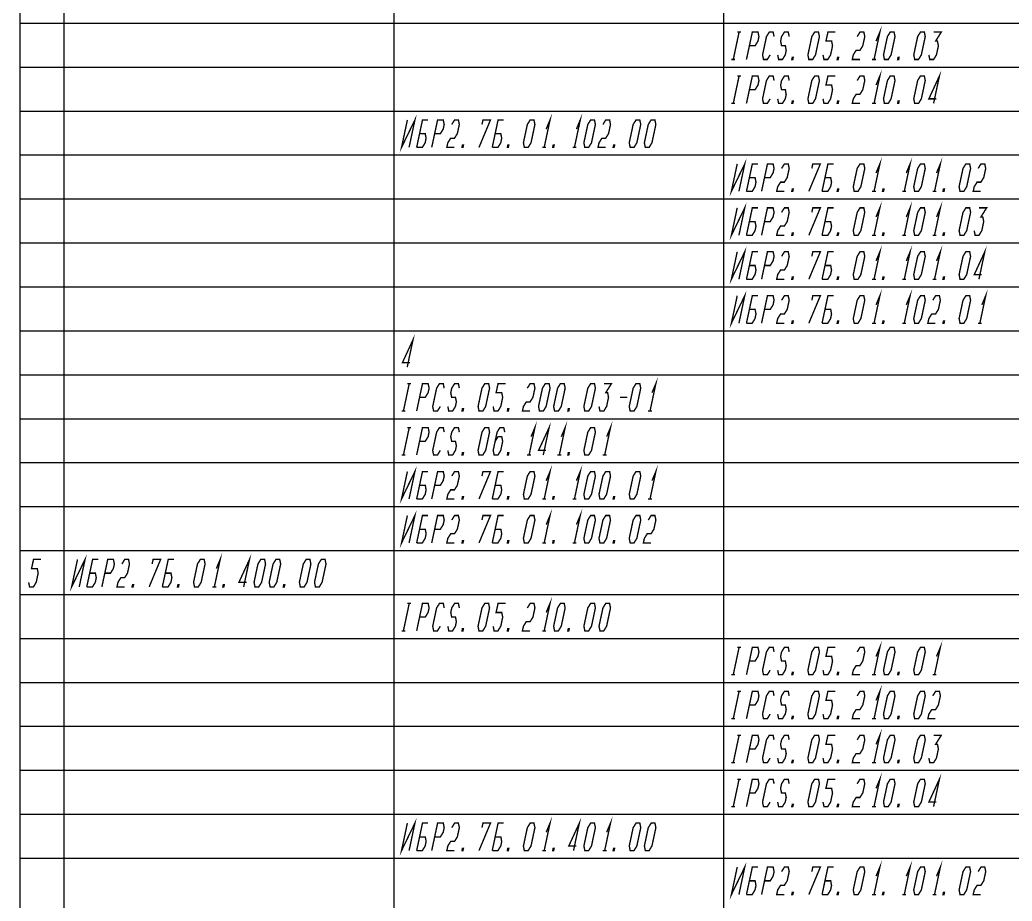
# Model space of a CAD drawing. Header units: millimetres. Extents: x -156 to 206, y -956 to 292.
# Drawn here: x -156 to 24.5, y -339.8 to -179.3 of the extents above; entities that cross this region are included whole.
import ezdxf

# ---------------------------------------------------------------- set-up
doc = ezdxf.new("R2010")
doc.units = ezdxf.units.MM
doc.header["$LTSCALE"] = 19.36
doc.layers.get('0').update_dxf_attribs({"linetype": 'CONTINUOUS'})

msp = doc.modelspace()

# ---------------------------------------------------------------- linework, layer by layer
at = {"color": 7, "linetype": 'CONTINUOUS'}
for p, q in [((-156, 292), (-156, -956)), ((-148, 292), (-148, -956)), ((-88, 292), (-88, -956)), ((-28, 268), (-28, -956)), ((205, -180), (-156, -180)), ((205, -188), (-156, -188)), ((205, -196), (-156, -196)), ((205, -204), (-156, -204)), ((205, -212), (-156, -212)), ((205, -220), (-156, -220)), ((205, -228), (-156, -228)), ((205, -236), (-156, -236)), ((205, -244), (-156, -244)), ((205, -252), (-156, -252)), ((205, -260), (-156, -260)), ((205, -268), (-156, -268)), ((205, -276), (-156, -276)), ((205, -284), (-156, -284)), ((205, -292), (-156, -292)), ((205, -300), (-156, -300)), ((205, -308), (-156, -308)), ((205, -316), (-156, -316)), ((205, -324), (-156, -324)), ((205, -332), (-156, -332))]:
    msp.add_line(p, q, dxfattribs=at)
at = {"color": 2, "linetype": 'CONTINUOUS', "const_width": 0.25}
for points in [[(-0.26, -183.22), (0.44, -181.56), (-0.62, -186.56)], [(-25.17, -181.56), (-26.23, -186.56)], [(-25.51, -181.56), (-24.82, -181.56)], [(-23.83, -186.56), (-22.76, -181.56), (-21.73, -181.56), (-21.56, -182.39), (-21.74, -183.22), (-22.26, -184.06), (-23.29, -184.06)], [(-18.81, -182.39), (-18.98, -181.56), (-19.67, -181.56), (-20.19, -182.39), (-20.9, -185.72), (-20.73, -186.56), (-20.04, -186.56), (-19.52, -185.72)], [(-18.15, -185.72), (-17.98, -186.56), (-17.29, -186.56), (-16.77, -185.72), (-16.6, -184.89), (-16.76, -184.06), (-17.45, -184.06), (-17.62, -183.22), (-17.44, -182.39), (-16.92, -181.56), (-16.23, -181.56), (-16.06, -182.39)], [(-12.48, -186.56), (-12.65, -185.72), (-11.94, -182.39), (-11.42, -181.56), (-10.73, -181.56), (-10.56, -182.39), (-11.27, -185.72), (-11.79, -186.56), (-12.48, -186.56)], [(-9.9, -185.72), (-9.73, -186.56), (-9.04, -186.56), (-8.52, -185.72), (-8.17, -184.06), (-8.34, -183.22), (-9.37, -183.22), (-9.01, -181.56), (-7.64, -181.56)], [(-3.69, -182.39), (-3.17, -181.56), (-2.48, -181.56), (-2.31, -182.39), (-2.67, -184.06), (-3.19, -184.89), (-3.88, -184.89), (-4.4, -185.72), (-4.58, -186.56), (-3.2, -186.56)], [(1.27, -186.56), (1.1, -185.72), (1.81, -182.39), (2.33, -181.56), (3.02, -181.56), (3.19, -182.39), (2.48, -185.72), (1.96, -186.56), (1.27, -186.56)], [(6.77, -186.56), (6.6, -185.72), (7.31, -182.39), (7.83, -181.56), (8.52, -181.56), (8.69, -182.39), (7.98, -185.72), (7.46, -186.56), (6.77, -186.56)], [(10.24, -181.56), (11.61, -181.56), (10.57, -183.22), (10.91, -183.22), (11.08, -184.06), (10.73, -185.72), (10.21, -186.56), (9.52, -186.56), (9.35, -185.72)], [(-26.57, -186.56), (-25.89, -186.56)], [(-15.4, -186.56), (-15.58, -186.56), (-15.49, -186.14), (-15.31, -186.14), (-15.4, -186.56)], [(-7.15, -186.56), (-7.33, -186.56), (-7.24, -186.14), (-7.06, -186.14), (-7.15, -186.56)], [(-0.97, -186.56), (-0.28, -186.56)], [(3.85, -186.56), (3.67, -186.56), (3.76, -186.14), (3.94, -186.14), (3.85, -186.56)], [(-25.17, -189.56), (-26.23, -194.56)], [(-25.51, -189.56), (-24.82, -189.56)], [(-23.83, -194.56), (-22.76, -189.56), (-21.73, -189.56), (-21.56, -190.39), (-21.74, -191.22), (-22.26, -192.06), (-23.29, -192.06)], [(-18.81, -190.39), (-18.98, -189.56), (-19.67, -189.56), (-20.19, -190.39), (-20.9, -193.72), (-20.73, -194.56), (-20.04, -194.56), (-19.52, -193.72)], [(-18.15, -193.72), (-17.98, -194.56), (-17.29, -194.56), (-16.77, -193.72), (-16.6, -192.89), (-16.76, -192.06), (-17.45, -192.06), (-17.62, -191.22), (-17.44, -190.39), (-16.92, -189.56), (-16.23, -189.56), (-16.06, -190.39)], [(-12.48, -194.56), (-12.65, -193.72), (-11.94, -190.39), (-11.42, -189.56), (-10.73, -189.56), (-10.56, -190.39), (-11.27, -193.72), (-11.79, -194.56), (-12.48, -194.56)], [(-9.9, -193.72), (-9.73, -194.56), (-9.04, -194.56), (-8.52, -193.72), (-8.17, -192.06), (-8.34, -191.22), (-9.37, -191.22), (-9.01, -189.56), (-7.64, -189.56)], [(-3.69, -190.39), (-3.17, -189.56), (-2.48, -189.56), (-2.31, -190.39), (-2.67, -192.06), (-3.19, -192.89), (-3.88, -192.89), (-4.4, -193.72), (-4.58, -194.56), (-3.2, -194.56)], [(-0.26, -191.22), (0.44, -189.56), (-0.62, -194.56)], [(1.27, -194.56), (1.1, -193.72), (1.81, -190.39), (2.33, -189.56), (3.02, -189.56), (3.19, -190.39), (2.48, -193.72), (1.96, -194.56), (1.27, -194.56)], [(6.77, -194.56), (6.6, -193.72), (7.31, -190.39), (7.83, -189.56), (8.52, -189.56), (8.69, -190.39), (7.98, -193.72), (7.46, -194.56), (6.77, -194.56)], [(10.21, -194.56), (11.27, -189.56), (9.35, -193.72), (10.73, -193.72)], [(-26.57, -194.56), (-25.89, -194.56)], [(-15.4, -194.56), (-15.58, -194.56), (-15.49, -194.14), (-15.31, -194.14), (-15.4, -194.56)], [(-7.15, -194.56), (-7.33, -194.56), (-7.24, -194.14), (-7.06, -194.14), (-7.15, -194.56)], [(-0.97, -194.56), (-0.28, -194.56)], [(3.85, -194.56), (3.67, -194.56), (3.76, -194.14), (3.94, -194.14), (3.85, -194.56)], [(-85.51, -197.56), (-86.57, -202.56), (-84.14, -197.56), (-85.2, -202.56)], [(-60.26, -199.22), (-59.56, -197.56), (-60.62, -202.56)], [(-54.76, -199.22), (-54.06, -197.56), (-55.12, -202.56)], [(-83.82, -202.56), (-82.76, -197.56), (-81.73, -197.56)], [(-81.08, -202.56), (-80.01, -197.56), (-78.98, -197.56), (-78.81, -198.39), (-78.99, -199.22), (-79.51, -200.06), (-80.54, -200.06)], [(-77.44, -198.39), (-76.92, -197.56), (-76.23, -197.56), (-76.06, -198.39), (-76.42, -200.06), (-76.94, -200.89), (-77.63, -200.89), (-78.15, -201.72), (-78.33, -202.56), (-76.95, -202.56)], [(-72.48, -202.56), (-70.39, -197.56), (-71.76, -197.56), (-71.94, -198.39)], [(-70.07, -202.56), (-69.01, -197.56), (-67.98, -197.56)], [(-64.23, -202.56), (-64.4, -201.72), (-63.69, -198.39), (-63.17, -197.56), (-62.48, -197.56), (-62.31, -198.39), (-63.02, -201.72), (-63.54, -202.56), (-64.23, -202.56)], [(-53.23, -202.56), (-53.4, -201.72), (-52.69, -198.39), (-52.17, -197.56), (-51.48, -197.56), (-51.31, -198.39), (-52.02, -201.72), (-52.54, -202.56), (-53.23, -202.56)], [(-49.94, -198.39), (-49.42, -197.56), (-48.73, -197.56), (-48.56, -198.39), (-48.92, -200.06), (-49.44, -200.89), (-50.13, -200.89), (-50.65, -201.72), (-50.82, -202.56), (-49.45, -202.56)], [(-44.98, -202.56), (-45.15, -201.72), (-44.44, -198.39), (-43.92, -197.56), (-43.23, -197.56), (-43.06, -198.39), (-43.77, -201.72), (-44.29, -202.56), (-44.98, -202.56)], [(-42.23, -202.56), (-42.4, -201.72), (-41.69, -198.39), (-41.17, -197.56), (-40.48, -197.56), (-40.31, -198.39), (-41.02, -201.72), (-41.54, -202.56), (-42.23, -202.56)], [(-83.82, -202.56), (-82.79, -202.56), (-82.27, -201.72), (-82.1, -200.89), (-82.26, -200.06), (-83.29, -200.06)], [(-70.07, -202.56), (-69.04, -202.56), (-68.52, -201.72), (-68.35, -200.89), (-68.51, -200.06), (-69.54, -200.06)], [(-75.4, -202.56), (-75.57, -202.56), (-75.49, -202.14), (-75.31, -202.14), (-75.4, -202.56)], [(-67.15, -202.56), (-67.32, -202.56), (-67.24, -202.14), (-67.06, -202.14), (-67.15, -202.56)], [(-58.9, -202.56), (-59.07, -202.56), (-58.99, -202.14), (-58.81, -202.14), (-58.9, -202.56)], [(-47.9, -202.56), (-48.08, -202.56), (-47.99, -202.14), (-47.81, -202.14), (-47.9, -202.56)], [(-60.97, -202.56), (-60.28, -202.56)], [(-55.47, -202.56), (-54.78, -202.56)], [(-25.51, -205.56), (-26.57, -210.56), (-24.14, -205.56), (-25.2, -210.56)], [(-23.83, -210.56), (-22.76, -205.56), (-21.73, -205.56)], [(-21.08, -210.56), (-20.01, -205.56), (-18.98, -205.56), (-18.81, -206.39), (-18.99, -207.22), (-19.51, -208.06), (-20.54, -208.06)], [(-17.44, -206.39), (-16.92, -205.56), (-16.23, -205.56), (-16.06, -206.39), (-16.42, -208.06), (-16.94, -208.89), (-17.63, -208.89), (-18.15, -209.72), (-18.33, -210.56), (-16.95, -210.56)], [(-12.48, -210.56), (-10.39, -205.56), (-11.76, -205.56), (-11.94, -206.39)], [(-10.08, -210.56), (-9.01, -205.56), (-7.98, -205.56)], [(-4.23, -210.56), (-4.4, -209.72), (-3.69, -206.39), (-3.17, -205.56), (-2.48, -205.56), (-2.31, -206.39), (-3.02, -209.72), (-3.54, -210.56), (-4.23, -210.56)], [(-0.26, -207.22), (0.44, -205.56), (-0.62, -210.56)], [(5.24, -207.22), (5.94, -205.56), (4.88, -210.56)], [(6.77, -210.56), (6.6, -209.72), (7.31, -206.39), (7.83, -205.56), (8.52, -205.56), (8.69, -206.39), (7.98, -209.72), (7.46, -210.56), (6.77, -210.56)], [(10.74, -207.22), (11.44, -205.56), (10.38, -210.56)], [(15.02, -210.56), (14.85, -209.72), (15.56, -206.39), (16.08, -205.56), (16.77, -205.56), (16.94, -206.39), (16.23, -209.72), (15.71, -210.56), (15.02, -210.56)], [(18.31, -206.39), (18.83, -205.56), (19.52, -205.56), (19.69, -206.39), (19.33, -208.06), (18.81, -208.89), (18.12, -208.89), (17.6, -209.72), (17.42, -210.56), (18.8, -210.56)], [(-23.83, -210.56), (-22.79, -210.56), (-22.27, -209.72), (-22.1, -208.89), (-22.26, -208.06), (-23.29, -208.06)], [(-10.08, -210.56), (-9.04, -210.56), (-8.52, -209.72), (-8.35, -208.89), (-8.51, -208.06), (-9.54, -208.06)], [(-15.4, -210.56), (-15.58, -210.56), (-15.49, -210.14), (-15.31, -210.14), (-15.4, -210.56)], [(-7.15, -210.56), (-7.33, -210.56), (-7.24, -210.14), (-7.06, -210.14), (-7.15, -210.56)], [(-0.97, -210.56), (-0.28, -210.56)], [(1.1, -210.56), (0.92, -210.56), (1.01, -210.14), (1.19, -210.14), (1.1, -210.56)], [(4.53, -210.56), (5.22, -210.56)], [(10.03, -210.56), (10.72, -210.56)], [(12.1, -210.56), (11.92, -210.56), (12.01, -210.14), (12.19, -210.14), (12.1, -210.56)], [(-25.51, -213.56), (-26.57, -218.56), (-24.14, -213.56), (-25.2, -218.56)], [(-0.26, -215.22), (0.44, -213.56), (-0.62, -218.56)], [(5.24, -215.22), (5.94, -213.56), (4.88, -218.56)], [(10.74, -215.22), (11.44, -213.56), (10.38, -218.56)], [(-23.83, -218.56), (-22.76, -213.56), (-21.73, -213.56)], [(-21.08, -218.56), (-20.01, -213.56), (-18.98, -213.56), (-18.81, -214.39), (-18.99, -215.22), (-19.51, -216.06), (-20.54, -216.06)], [(-17.44, -214.39), (-16.92, -213.56), (-16.23, -213.56), (-16.06, -214.39), (-16.42, -216.06), (-16.94, -216.89), (-17.63, -216.89), (-18.15, -217.72), (-18.33, -218.56), (-16.95, -218.56)], [(-12.48, -218.56), (-10.39, -213.56), (-11.76, -213.56), (-11.94, -214.39)], [(-10.08, -218.56), (-9.01, -213.56), (-7.98, -213.56)], [(-4.23, -218.56), (-4.4, -217.72), (-3.69, -214.39), (-3.17, -213.56), (-2.48, -213.56), (-2.31, -214.39), (-3.02, -217.72), (-3.54, -218.56), (-4.23, -218.56)], [(6.77, -218.56), (6.6, -217.72), (7.31, -214.39), (7.83, -213.56), (8.52, -213.56), (8.69, -214.39), (7.98, -217.72), (7.46, -218.56), (6.77, -218.56)], [(15.02, -218.56), (14.85, -217.72), (15.56, -214.39), (16.08, -213.56), (16.77, -213.56), (16.94, -214.39), (16.23, -217.72), (15.71, -218.56), (15.02, -218.56)], [(18.49, -213.56), (19.86, -213.56), (18.82, -215.22), (19.16, -215.22), (19.33, -216.06), (18.98, -217.72), (18.46, -218.56), (17.77, -218.56), (17.6, -217.72)], [(-23.83, -218.56), (-22.79, -218.56), (-22.27, -217.72), (-22.1, -216.89), (-22.26, -216.06), (-23.29, -216.06)], [(-10.08, -218.56), (-9.04, -218.56), (-8.52, -217.72), (-8.35, -216.89), (-8.51, -216.06), (-9.54, -216.06)], [(-15.4, -218.56), (-15.58, -218.56), (-15.49, -218.14), (-15.31, -218.14), (-15.4, -218.56)], [(-7.15, -218.56), (-7.33, -218.56), (-7.24, -218.14), (-7.06, -218.14), (-7.15, -218.56)], [(1.1, -218.56), (0.92, -218.56), (1.01, -218.14), (1.19, -218.14), (1.1, -218.56)], [(12.1, -218.56), (11.92, -218.56), (12.01, -218.14), (12.19, -218.14), (12.1, -218.56)], [(-0.97, -218.56), (-0.28, -218.56)], [(4.53, -218.56), (5.22, -218.56)], [(10.03, -218.56), (10.72, -218.56)], [(-25.51, -221.56), (-26.57, -226.56), (-24.14, -221.56), (-25.2, -226.56)], [(-23.83, -226.56), (-22.76, -221.56), (-21.73, -221.56)], [(-21.08, -226.56), (-20.01, -221.56), (-18.98, -221.56), (-18.81, -222.39), (-18.99, -223.22), (-19.51, -224.06), (-20.54, -224.06)], [(-17.44, -222.39), (-16.92, -221.56), (-16.23, -221.56), (-16.06, -222.39), (-16.42, -224.06), (-16.94, -224.89), (-17.63, -224.89), (-18.15, -225.72), (-18.33, -226.56), (-16.95, -226.56)], [(-12.48, -226.56), (-10.39, -221.56), (-11.76, -221.56), (-11.94, -222.39)], [(-10.08, -226.56), (-9.01, -221.56), (-7.98, -221.56)], [(-4.23, -226.56), (-4.4, -225.72), (-3.69, -222.39), (-3.17, -221.56), (-2.48, -221.56), (-2.31, -222.39), (-3.02, -225.72), (-3.54, -226.56), (-4.23, -226.56)], [(-0.26, -223.22), (0.44, -221.56), (-0.62, -226.56)], [(5.24, -223.22), (5.94, -221.56), (4.88, -226.56)], [(6.77, -226.56), (6.6, -225.72), (7.31, -222.39), (7.83, -221.56), (8.52, -221.56), (8.69, -222.39), (7.98, -225.72), (7.46, -226.56), (6.77, -226.56)], [(10.74, -223.22), (11.44, -221.56), (10.38, -226.56)], [(15.02, -226.56), (14.85, -225.72), (15.56, -222.39), (16.08, -221.56), (16.77, -221.56), (16.94, -222.39), (16.23, -225.72), (15.71, -226.56), (15.02, -226.56)], [(18.46, -226.56), (19.52, -221.56), (17.6, -225.72), (18.98, -225.72)], [(-23.83, -226.56), (-22.79, -226.56), (-22.27, -225.72), (-22.1, -224.89), (-22.26, -224.06), (-23.29, -224.06)], [(-10.08, -226.56), (-9.04, -226.56), (-8.52, -225.72), (-8.35, -224.89), (-8.51, -224.06), (-9.54, -224.06)], [(-15.4, -226.56), (-15.58, -226.56), (-15.49, -226.14), (-15.31, -226.14), (-15.4, -226.56)], [(-7.15, -226.56), (-7.33, -226.56), (-7.24, -226.14), (-7.06, -226.14), (-7.15, -226.56)], [(-0.97, -226.56), (-0.28, -226.56)], [(1.1, -226.56), (0.92, -226.56), (1.01, -226.14), (1.19, -226.14), (1.1, -226.56)], [(4.53, -226.56), (5.22, -226.56)], [(10.03, -226.56), (10.72, -226.56)], [(12.1, -226.56), (11.92, -226.56), (12.01, -226.14), (12.19, -226.14), (12.1, -226.56)], [(-25.51, -229.56), (-26.57, -234.56), (-24.14, -229.56), (-25.2, -234.56)], [(-0.26, -231.22), (0.44, -229.56), (-0.62, -234.56)], [(5.24, -231.22), (5.94, -229.56), (4.88, -234.56)], [(18.99, -231.22), (19.69, -229.56), (18.63, -234.56)], [(-23.83, -234.56), (-22.76, -229.56), (-21.73, -229.56)], [(-21.08, -234.56), (-20.01, -229.56), (-18.98, -229.56), (-18.81, -230.39), (-18.99, -231.22), (-19.51, -232.06), (-20.54, -232.06)], [(-17.44, -230.39), (-16.92, -229.56), (-16.23, -229.56), (-16.06, -230.39), (-16.42, -232.06), (-16.94, -232.89), (-17.63, -232.89), (-18.15, -233.72), (-18.33, -234.56), (-16.95, -234.56)], [(-12.48, -234.56), (-10.39, -229.56), (-11.76, -229.56), (-11.94, -230.39)], [(-10.08, -234.56), (-9.01, -229.56), (-7.98, -229.56)], [(-4.23, -234.56), (-4.4, -233.72), (-3.69, -230.39), (-3.17, -229.56), (-2.48, -229.56), (-2.31, -230.39), (-3.02, -233.72), (-3.54, -234.56), (-4.23, -234.56)], [(6.77, -234.56), (6.6, -233.72), (7.31, -230.39), (7.83, -229.56), (8.52, -229.56), (8.69, -230.39), (7.98, -233.72), (7.46, -234.56), (6.77, -234.56)], [(10.06, -230.39), (10.58, -229.56), (11.27, -229.56), (11.44, -230.39), (11.08, -232.06), (10.56, -232.89), (9.87, -232.89), (9.35, -233.72), (9.17, -234.56), (10.55, -234.56)], [(15.02, -234.56), (14.85, -233.72), (15.56, -230.39), (16.08, -229.56), (16.77, -229.56), (16.94, -230.39), (16.23, -233.72), (15.71, -234.56), (15.02, -234.56)], [(-23.83, -234.56), (-22.79, -234.56), (-22.27, -233.72), (-22.1, -232.89), (-22.26, -232.06), (-23.29, -232.06)], [(-10.08, -234.56), (-9.04, -234.56), (-8.52, -233.72), (-8.35, -232.89), (-8.51, -232.06), (-9.54, -232.06)], [(-15.4, -234.56), (-15.58, -234.56), (-15.49, -234.14), (-15.31, -234.14), (-15.4, -234.56)], [(-7.15, -234.56), (-7.33, -234.56), (-7.24, -234.14), (-7.06, -234.14), (-7.15, -234.56)], [(-0.97, -234.56), (-0.28, -234.56)], [(1.1, -234.56), (0.92, -234.56), (1.01, -234.14), (1.19, -234.14), (1.1, -234.56)], [(4.53, -234.56), (5.22, -234.56)], [(12.1, -234.56), (11.92, -234.56), (12.01, -234.14), (12.19, -234.14), (12.1, -234.56)], [(18.28, -234.56), (18.97, -234.56)], [(-85.54, -242.56), (-84.48, -237.56), (-86.4, -241.72), (-85.02, -241.72)], [(-85.17, -245.56), (-86.23, -250.56)], [(-85.51, -245.56), (-84.82, -245.56)], [(-83.82, -250.56), (-82.76, -245.56), (-81.73, -245.56), (-81.56, -246.39), (-81.74, -247.22), (-82.26, -248.06), (-83.29, -248.06)], [(-78.81, -246.39), (-78.98, -245.56), (-79.67, -245.56), (-80.19, -246.39), (-80.9, -249.72), (-80.73, -250.56), (-80.04, -250.56), (-79.52, -249.72)], [(-78.15, -249.72), (-77.98, -250.56), (-77.29, -250.56), (-76.77, -249.72), (-76.6, -248.89), (-76.76, -248.06), (-77.45, -248.06), (-77.62, -247.22), (-77.44, -246.39), (-76.92, -245.56), (-76.23, -245.56), (-76.06, -246.39)], [(-72.48, -250.56), (-72.65, -249.72), (-71.94, -246.39), (-71.42, -245.56), (-70.73, -245.56), (-70.56, -246.39), (-71.27, -249.72), (-71.79, -250.56), (-72.48, -250.56)], [(-69.9, -249.72), (-69.73, -250.56), (-69.04, -250.56), (-68.52, -249.72), (-68.17, -248.06), (-68.34, -247.22), (-69.37, -247.22), (-69.01, -245.56), (-67.64, -245.56)], [(-63.69, -246.39), (-63.17, -245.56), (-62.48, -245.56), (-62.31, -246.39), (-62.67, -248.06), (-63.19, -248.89), (-63.88, -248.89), (-64.4, -249.72), (-64.58, -250.56), (-63.2, -250.56)], [(-61.48, -250.56), (-61.65, -249.72), (-60.94, -246.39), (-60.42, -245.56), (-59.73, -245.56), (-59.56, -246.39), (-60.27, -249.72), (-60.79, -250.56), (-61.48, -250.56)], [(-58.73, -250.56), (-58.9, -249.72), (-58.19, -246.39), (-57.67, -245.56), (-56.98, -245.56), (-56.81, -246.39), (-57.52, -249.72), (-58.04, -250.56), (-58.73, -250.56)], [(-53.23, -250.56), (-53.4, -249.72), (-52.69, -246.39), (-52.17, -245.56), (-51.48, -245.56), (-51.31, -246.39), (-52.02, -249.72), (-52.54, -250.56), (-53.23, -250.56)], [(-49.76, -245.56), (-48.39, -245.56), (-49.43, -247.22), (-49.09, -247.22), (-48.92, -248.06), (-49.27, -249.72), (-49.79, -250.56), (-50.48, -250.56), (-50.65, -249.72)], [(-44.98, -250.56), (-45.15, -249.72), (-44.44, -246.39), (-43.92, -245.56), (-43.23, -245.56), (-43.06, -246.39), (-43.77, -249.72), (-44.29, -250.56), (-44.98, -250.56)], [(-41.01, -247.22), (-40.31, -245.56), (-41.37, -250.56)], [(-46.86, -248.06), (-45.48, -248.06)], [(-86.57, -250.56), (-85.89, -250.56)], [(-75.4, -250.56), (-75.57, -250.56), (-75.49, -250.14), (-75.31, -250.14), (-75.4, -250.56)], [(-67.15, -250.56), (-67.32, -250.56), (-67.24, -250.14), (-67.06, -250.14), (-67.15, -250.56)], [(-56.15, -250.56), (-56.32, -250.56), (-56.24, -250.14), (-56.06, -250.14), (-56.15, -250.56)], [(-41.72, -250.56), (-41.03, -250.56)], [(-63.01, -255.22), (-62.31, -253.56), (-63.37, -258.56)], [(-60.79, -258.56), (-59.73, -253.56), (-61.65, -257.72), (-60.27, -257.72)], [(-57.51, -255.22), (-56.81, -253.56), (-57.87, -258.56)], [(-49.26, -255.22), (-48.56, -253.56), (-49.62, -258.56)], [(-85.17, -253.56), (-86.23, -258.56)], [(-85.51, -253.56), (-84.82, -253.56)], [(-83.82, -258.56), (-82.76, -253.56), (-81.73, -253.56), (-81.56, -254.39), (-81.74, -255.22), (-82.26, -256.06), (-83.29, -256.06)], [(-78.81, -254.39), (-78.98, -253.56), (-79.67, -253.56), (-80.19, -254.39), (-80.9, -257.72), (-80.73, -258.56), (-80.04, -258.56), (-79.52, -257.72)], [(-78.15, -257.72), (-77.98, -258.56), (-77.29, -258.56), (-76.77, -257.72), (-76.6, -256.89), (-76.76, -256.06), (-77.45, -256.06), (-77.62, -255.22), (-77.44, -254.39), (-76.92, -253.56), (-76.23, -253.56), (-76.06, -254.39)], [(-72.48, -258.56), (-72.65, -257.72), (-71.94, -254.39), (-71.42, -253.56), (-70.73, -253.56), (-70.56, -254.39), (-71.27, -257.72), (-71.79, -258.56), (-72.48, -258.56)], [(-67.81, -254.39), (-67.98, -253.56), (-68.67, -253.56), (-69.19, -254.39), (-69.9, -257.72), (-69.73, -258.56), (-69.04, -258.56), (-68.52, -257.72), (-68.17, -256.06), (-68.34, -255.22), (-69.02, -255.22), (-69.54, -256.06)], [(-53.23, -258.56), (-53.4, -257.72), (-52.69, -254.39), (-52.17, -253.56), (-51.48, -253.56), (-51.31, -254.39), (-52.02, -257.72), (-52.54, -258.56), (-53.23, -258.56)], [(-75.4, -258.56), (-75.57, -258.56), (-75.49, -258.14), (-75.31, -258.14), (-75.4, -258.56)], [(-67.15, -258.56), (-67.32, -258.56), (-67.24, -258.14), (-67.06, -258.14), (-67.15, -258.56)], [(-56.15, -258.56), (-56.32, -258.56), (-56.24, -258.14), (-56.06, -258.14), (-56.15, -258.56)], [(-86.57, -258.56), (-85.89, -258.56)], [(-63.72, -258.56), (-63.03, -258.56)], [(-58.22, -258.56), (-57.53, -258.56)], [(-49.97, -258.56), (-49.28, -258.56)], [(-85.51, -261.56), (-86.57, -266.56), (-84.14, -261.56), (-85.2, -266.56)], [(-83.82, -266.56), (-82.76, -261.56), (-81.73, -261.56)], [(-81.08, -266.56), (-80.01, -261.56), (-78.98, -261.56), (-78.81, -262.39), (-78.99, -263.22), (-79.51, -264.06), (-80.54, -264.06)], [(-77.44, -262.39), (-76.92, -261.56), (-76.23, -261.56), (-76.06, -262.39), (-76.42, -264.06), (-76.94, -264.89), (-77.63, -264.89), (-78.15, -265.72), (-78.33, -266.56), (-76.95, -266.56)], [(-72.48, -266.56), (-70.39, -261.56), (-71.76, -261.56), (-71.94, -262.39)], [(-70.07, -266.56), (-69.01, -261.56), (-67.98, -261.56)], [(-64.23, -266.56), (-64.4, -265.72), (-63.69, -262.39), (-63.17, -261.56), (-62.48, -261.56), (-62.31, -262.39), (-63.02, -265.72), (-63.54, -266.56), (-64.23, -266.56)], [(-60.26, -263.22), (-59.56, -261.56), (-60.62, -266.56)], [(-54.76, -263.22), (-54.06, -261.56), (-55.12, -266.56)], [(-53.23, -266.56), (-53.4, -265.72), (-52.69, -262.39), (-52.17, -261.56), (-51.48, -261.56), (-51.31, -262.39), (-52.02, -265.72), (-52.54, -266.56), (-53.23, -266.56)], [(-50.48, -266.56), (-50.65, -265.72), (-49.94, -262.39), (-49.42, -261.56), (-48.73, -261.56), (-48.56, -262.39), (-49.27, -265.72), (-49.79, -266.56), (-50.48, -266.56)], [(-44.98, -266.56), (-45.15, -265.72), (-44.44, -262.39), (-43.92, -261.56), (-43.23, -261.56), (-43.06, -262.39), (-43.77, -265.72), (-44.29, -266.56), (-44.98, -266.56)], [(-41.01, -263.22), (-40.31, -261.56), (-41.37, -266.56)], [(-83.82, -266.56), (-82.79, -266.56), (-82.27, -265.72), (-82.1, -264.89), (-82.26, -264.06), (-83.29, -264.06)], [(-70.07, -266.56), (-69.04, -266.56), (-68.52, -265.72), (-68.35, -264.89), (-68.51, -264.06), (-69.54, -264.06)], [(-75.4, -266.56), (-75.57, -266.56), (-75.49, -266.14), (-75.31, -266.14), (-75.4, -266.56)], [(-67.15, -266.56), (-67.32, -266.56), (-67.24, -266.14), (-67.06, -266.14), (-67.15, -266.56)], [(-60.97, -266.56), (-60.28, -266.56)], [(-58.9, -266.56), (-59.07, -266.56), (-58.99, -266.14), (-58.81, -266.14), (-58.9, -266.56)], [(-55.47, -266.56), (-54.78, -266.56)], [(-47.9, -266.56), (-48.08, -266.56), (-47.99, -266.14), (-47.81, -266.14), (-47.9, -266.56)], [(-41.72, -266.56), (-41.03, -266.56)], [(-85.51, -269.56), (-86.57, -274.56), (-84.14, -269.56), (-85.2, -274.56)], [(-60.26, -271.22), (-59.56, -269.56), (-60.62, -274.56)], [(-54.76, -271.22), (-54.06, -269.56), (-55.12, -274.56)], [(-83.82, -274.56), (-82.76, -269.56), (-81.73, -269.56)], [(-81.08, -274.56), (-80.01, -269.56), (-78.98, -269.56), (-78.81, -270.39), (-78.99, -271.22), (-79.51, -272.06), (-80.54, -272.06)], [(-77.44, -270.39), (-76.92, -269.56), (-76.23, -269.56), (-76.06, -270.39), (-76.42, -272.06), (-76.94, -272.89), (-77.63, -272.89), (-78.15, -273.72), (-78.33, -274.56), (-76.95, -274.56)], [(-72.48, -274.56), (-70.39, -269.56), (-71.76, -269.56), (-71.94, -270.39)], [(-70.07, -274.56), (-69.01, -269.56), (-67.98, -269.56)], [(-64.23, -274.56), (-64.4, -273.72), (-63.69, -270.39), (-63.17, -269.56), (-62.48, -269.56), (-62.31, -270.39), (-63.02, -273.72), (-63.54, -274.56), (-64.23, -274.56)], [(-53.23, -274.56), (-53.4, -273.72), (-52.69, -270.39), (-52.17, -269.56), (-51.48, -269.56), (-51.31, -270.39), (-52.02, -273.72), (-52.54, -274.56), (-53.23, -274.56)], [(-50.48, -274.56), (-50.65, -273.72), (-49.94, -270.39), (-49.42, -269.56), (-48.73, -269.56), (-48.56, -270.39), (-49.27, -273.72), (-49.79, -274.56), (-50.48, -274.56)], [(-44.98, -274.56), (-45.15, -273.72), (-44.44, -270.39), (-43.92, -269.56), (-43.23, -269.56), (-43.06, -270.39), (-43.77, -273.72), (-44.29, -274.56), (-44.98, -274.56)], [(-41.69, -270.39), (-41.17, -269.56), (-40.48, -269.56), (-40.31, -270.39), (-40.67, -272.06), (-41.19, -272.89), (-41.88, -272.89), (-42.4, -273.72), (-42.58, -274.56), (-41.2, -274.56)], [(-83.82, -274.56), (-82.79, -274.56), (-82.27, -273.72), (-82.1, -272.89), (-82.26, -272.06), (-83.29, -272.06)], [(-70.07, -274.56), (-69.04, -274.56), (-68.52, -273.72), (-68.35, -272.89), (-68.51, -272.06), (-69.54, -272.06)], [(-75.4, -274.56), (-75.57, -274.56), (-75.49, -274.14), (-75.31, -274.14), (-75.4, -274.56)], [(-67.15, -274.56), (-67.32, -274.56), (-67.24, -274.14), (-67.06, -274.14), (-67.15, -274.56)], [(-58.9, -274.56), (-59.07, -274.56), (-58.99, -274.14), (-58.81, -274.14), (-58.9, -274.56)], [(-47.9, -274.56), (-48.08, -274.56), (-47.99, -274.14), (-47.81, -274.14), (-47.9, -274.56)], [(-60.97, -274.56), (-60.28, -274.56)], [(-55.47, -274.56), (-54.78, -274.56)], [(-154.4, -281.72), (-154.23, -282.56), (-153.54, -282.56), (-153.02, -281.72), (-152.67, -280.06), (-152.84, -279.22), (-153.87, -279.22), (-153.51, -277.56), (-152.14, -277.56)], [(-145.51, -277.56), (-146.58, -282.56), (-144.14, -277.56), (-145.2, -282.56)], [(-143.83, -282.56), (-142.76, -277.56), (-141.73, -277.56)], [(-141.08, -282.56), (-140.01, -277.56), (-138.98, -277.56), (-138.81, -278.39), (-138.99, -279.22), (-139.51, -280.06), (-140.54, -280.06)], [(-137.44, -278.39), (-136.92, -277.56), (-136.23, -277.56), (-136.06, -278.39), (-136.42, -280.06), (-136.94, -280.89), (-137.63, -280.89), (-138.15, -281.72), (-138.33, -282.56), (-136.95, -282.56)], [(-132.48, -282.56), (-130.39, -277.56), (-131.76, -277.56), (-131.94, -278.39)], [(-130.08, -282.56), (-129.01, -277.56), (-127.98, -277.56)], [(-124.23, -282.56), (-124.4, -281.72), (-123.69, -278.39), (-123.17, -277.56), (-122.48, -277.56), (-122.31, -278.39), (-123.02, -281.72), (-123.54, -282.56), (-124.23, -282.56)], [(-120.26, -279.22), (-119.56, -277.56), (-120.62, -282.56)], [(-115.29, -282.56), (-114.23, -277.56), (-116.15, -281.72), (-114.77, -281.72)], [(-113.23, -282.56), (-113.4, -281.72), (-112.69, -278.39), (-112.17, -277.56), (-111.48, -277.56), (-111.31, -278.39), (-112.02, -281.72), (-112.54, -282.56), (-113.23, -282.56)], [(-110.48, -282.56), (-110.65, -281.72), (-109.94, -278.39), (-109.42, -277.56), (-108.73, -277.56), (-108.56, -278.39), (-109.27, -281.72), (-109.79, -282.56), (-110.48, -282.56)], [(-104.98, -282.56), (-105.15, -281.72), (-104.44, -278.39), (-103.92, -277.56), (-103.23, -277.56), (-103.06, -278.39), (-103.77, -281.72), (-104.29, -282.56), (-104.98, -282.56)], [(-102.23, -282.56), (-102.4, -281.72), (-101.69, -278.39), (-101.17, -277.56), (-100.48, -277.56), (-100.31, -278.39), (-101.02, -281.72), (-101.54, -282.56), (-102.23, -282.56)], [(-143.83, -282.56), (-142.79, -282.56), (-142.27, -281.72), (-142.1, -280.89), (-142.26, -280.06), (-143.29, -280.06)], [(-130.08, -282.56), (-129.04, -282.56), (-128.52, -281.72), (-128.35, -280.89), (-128.51, -280.06), (-129.54, -280.06)], [(-135.4, -282.56), (-135.58, -282.56), (-135.49, -282.14), (-135.31, -282.14), (-135.4, -282.56)], [(-127.15, -282.56), (-127.33, -282.56), (-127.24, -282.14), (-127.06, -282.14), (-127.15, -282.56)], [(-120.97, -282.56), (-120.28, -282.56)], [(-118.9, -282.56), (-119.08, -282.56), (-118.99, -282.14), (-118.81, -282.14), (-118.9, -282.56)], [(-107.9, -282.56), (-108.08, -282.56), (-107.99, -282.14), (-107.81, -282.14), (-107.9, -282.56)], [(-60.26, -287.22), (-59.56, -285.56), (-60.62, -290.56)], [(-85.17, -285.56), (-86.23, -290.56)], [(-85.51, -285.56), (-84.82, -285.56)], [(-83.82, -290.56), (-82.76, -285.56), (-81.73, -285.56), (-81.56, -286.39), (-81.74, -287.22), (-82.26, -288.06), (-83.29, -288.06)], [(-78.81, -286.39), (-78.98, -285.56), (-79.67, -285.56), (-80.19, -286.39), (-80.9, -289.72), (-80.73, -290.56), (-80.04, -290.56), (-79.52, -289.72)], [(-78.15, -289.72), (-77.98, -290.56), (-77.29, -290.56), (-76.77, -289.72), (-76.6, -288.89), (-76.76, -288.06), (-77.45, -288.06), (-77.62, -287.22), (-77.44, -286.39), (-76.92, -285.56), (-76.23, -285.56), (-76.06, -286.39)], [(-72.48, -290.56), (-72.65, -289.72), (-71.94, -286.39), (-71.42, -285.56), (-70.73, -285.56), (-70.56, -286.39), (-71.27, -289.72), (-71.79, -290.56), (-72.48, -290.56)], [(-69.9, -289.72), (-69.73, -290.56), (-69.04, -290.56), (-68.52, -289.72), (-68.17, -288.06), (-68.34, -287.22), (-69.37, -287.22), (-69.01, -285.56), (-67.64, -285.56)], [(-63.69, -286.39), (-63.17, -285.56), (-62.48, -285.56), (-62.31, -286.39), (-62.67, -288.06), (-63.19, -288.89), (-63.88, -288.89), (-64.4, -289.72), (-64.58, -290.56), (-63.2, -290.56)], [(-58.73, -290.56), (-58.9, -289.72), (-58.19, -286.39), (-57.67, -285.56), (-56.98, -285.56), (-56.81, -286.39), (-57.52, -289.72), (-58.04, -290.56), (-58.73, -290.56)], [(-53.23, -290.56), (-53.4, -289.72), (-52.69, -286.39), (-52.17, -285.56), (-51.48, -285.56), (-51.31, -286.39), (-52.02, -289.72), (-52.54, -290.56), (-53.23, -290.56)], [(-50.48, -290.56), (-50.65, -289.72), (-49.94, -286.39), (-49.42, -285.56), (-48.73, -285.56), (-48.56, -286.39), (-49.27, -289.72), (-49.79, -290.56), (-50.48, -290.56)], [(-86.57, -290.56), (-85.89, -290.56)], [(-75.4, -290.56), (-75.57, -290.56), (-75.49, -290.14), (-75.31, -290.14), (-75.4, -290.56)], [(-67.15, -290.56), (-67.32, -290.56), (-67.24, -290.14), (-67.06, -290.14), (-67.15, -290.56)], [(-60.97, -290.56), (-60.28, -290.56)], [(-56.15, -290.56), (-56.32, -290.56), (-56.24, -290.14), (-56.06, -290.14), (-56.15, -290.56)], [(-0.26, -295.22), (0.44, -293.56), (-0.62, -298.56)], [(10.74, -295.22), (11.44, -293.56), (10.38, -298.56)], [(-25.17, -293.56), (-26.23, -298.56)], [(-25.51, -293.56), (-24.82, -293.56)], [(-23.83, -298.56), (-22.76, -293.56), (-21.73, -293.56), (-21.56, -294.39), (-21.74, -295.22), (-22.26, -296.06), (-23.29, -296.06)], [(-18.81, -294.39), (-18.98, -293.56), (-19.67, -293.56), (-20.19, -294.39), (-20.9, -297.72), (-20.73, -298.56), (-20.04, -298.56), (-19.52, -297.72)], [(-18.15, -297.72), (-17.98, -298.56), (-17.29, -298.56), (-16.77, -297.72), (-16.6, -296.89), (-16.76, -296.06), (-17.45, -296.06), (-17.62, -295.22), (-17.44, -294.39), (-16.92, -293.56), (-16.23, -293.56), (-16.06, -294.39)], [(-12.48, -298.56), (-12.65, -297.72), (-11.94, -294.39), (-11.42, -293.56), (-10.73, -293.56), (-10.56, -294.39), (-11.27, -297.72), (-11.79, -298.56), (-12.48, -298.56)], [(-9.9, -297.72), (-9.73, -298.56), (-9.04, -298.56), (-8.52, -297.72), (-8.17, -296.06), (-8.34, -295.22), (-9.37, -295.22), (-9.01, -293.56), (-7.64, -293.56)], [(-3.69, -294.39), (-3.17, -293.56), (-2.48, -293.56), (-2.31, -294.39), (-2.67, -296.06), (-3.19, -296.89), (-3.88, -296.89), (-4.4, -297.72), (-4.58, -298.56), (-3.2, -298.56)], [(1.27, -298.56), (1.1, -297.72), (1.81, -294.39), (2.33, -293.56), (3.02, -293.56), (3.19, -294.39), (2.48, -297.72), (1.96, -298.56), (1.27, -298.56)], [(6.77, -298.56), (6.6, -297.72), (7.31, -294.39), (7.83, -293.56), (8.52, -293.56), (8.69, -294.39), (7.98, -297.72), (7.46, -298.56), (6.77, -298.56)], [(-26.57, -298.56), (-25.89, -298.56)], [(-15.4, -298.56), (-15.58, -298.56), (-15.49, -298.14), (-15.31, -298.14), (-15.4, -298.56)], [(-7.15, -298.56), (-7.33, -298.56), (-7.24, -298.14), (-7.06, -298.14), (-7.15, -298.56)], [(-0.97, -298.56), (-0.28, -298.56)], [(3.85, -298.56), (3.67, -298.56), (3.76, -298.14), (3.94, -298.14), (3.85, -298.56)], [(10.03, -298.56), (10.72, -298.56)], [(-25.17, -301.56), (-26.23, -306.56)], [(-25.51, -301.56), (-24.82, -301.56)], [(-23.83, -306.56), (-22.76, -301.56), (-21.73, -301.56), (-21.56, -302.39), (-21.74, -303.22), (-22.26, -304.06), (-23.29, -304.06)], [(-18.81, -302.39), (-18.98, -301.56), (-19.67, -301.56), (-20.19, -302.39), (-20.9, -305.72), (-20.73, -306.56), (-20.04, -306.56), (-19.52, -305.72)], [(-18.15, -305.72), (-17.98, -306.56), (-17.29, -306.56), (-16.77, -305.72), (-16.6, -304.89), (-16.76, -304.06), (-17.45, -304.06), (-17.62, -303.22), (-17.44, -302.39), (-16.92, -301.56), (-16.23, -301.56), (-16.06, -302.39)], [(-12.48, -306.56), (-12.65, -305.72), (-11.94, -302.39), (-11.42, -301.56), (-10.73, -301.56), (-10.56, -302.39), (-11.27, -305.72), (-11.79, -306.56), (-12.48, -306.56)], [(-9.9, -305.72), (-9.73, -306.56), (-9.04, -306.56), (-8.52, -305.72), (-8.17, -304.06), (-8.34, -303.22), (-9.37, -303.22), (-9.01, -301.56), (-7.64, -301.56)], [(-3.69, -302.39), (-3.17, -301.56), (-2.48, -301.56), (-2.31, -302.39), (-2.67, -304.06), (-3.19, -304.89), (-3.88, -304.89), (-4.4, -305.72), (-4.58, -306.56), (-3.2, -306.56)], [(-0.26, -303.22), (0.44, -301.56), (-0.62, -306.56)], [(1.27, -306.56), (1.1, -305.72), (1.81, -302.39), (2.33, -301.56), (3.02, -301.56), (3.19, -302.39), (2.48, -305.72), (1.96, -306.56), (1.27, -306.56)], [(6.77, -306.56), (6.6, -305.72), (7.31, -302.39), (7.83, -301.56), (8.52, -301.56), (8.69, -302.39), (7.98, -305.72), (7.46, -306.56), (6.77, -306.56)], [(10.06, -302.39), (10.58, -301.56), (11.27, -301.56), (11.44, -302.39), (11.08, -304.06), (10.56, -304.89), (9.87, -304.89), (9.35, -305.72), (9.17, -306.56), (10.55, -306.56)], [(-26.57, -306.56), (-25.89, -306.56)], [(-15.4, -306.56), (-15.58, -306.56), (-15.49, -306.14), (-15.31, -306.14), (-15.4, -306.56)], [(-7.15, -306.56), (-7.33, -306.56), (-7.24, -306.14), (-7.06, -306.14), (-7.15, -306.56)], [(-0.97, -306.56), (-0.28, -306.56)], [(3.85, -306.56), (3.67, -306.56), (3.76, -306.14), (3.94, -306.14), (3.85, -306.56)], [(-0.26, -311.22), (0.44, -309.56), (-0.62, -314.56)], [(-25.17, -309.56), (-26.23, -314.56)], [(-25.51, -309.56), (-24.82, -309.56)], [(-23.83, -314.56), (-22.76, -309.56), (-21.73, -309.56), (-21.56, -310.39), (-21.74, -311.22), (-22.26, -312.06), (-23.29, -312.06)], [(-18.81, -310.39), (-18.98, -309.56), (-19.67, -309.56), (-20.19, -310.39), (-20.9, -313.72), (-20.73, -314.56), (-20.04, -314.56), (-19.52, -313.72)], [(-18.15, -313.72), (-17.98, -314.56), (-17.29, -314.56), (-16.77, -313.72), (-16.6, -312.89), (-16.76, -312.06), (-17.45, -312.06), (-17.62, -311.22), (-17.44, -310.39), (-16.92, -309.56), (-16.23, -309.56), (-16.06, -310.39)], [(-12.48, -314.56), (-12.65, -313.72), (-11.94, -310.39), (-11.42, -309.56), (-10.73, -309.56), (-10.56, -310.39), (-11.27, -313.72), (-11.79, -314.56), (-12.48, -314.56)], [(-9.9, -313.72), (-9.73, -314.56), (-9.04, -314.56), (-8.52, -313.72), (-8.17, -312.06), (-8.34, -311.22), (-9.37, -311.22), (-9.01, -309.56), (-7.64, -309.56)], [(-3.69, -310.39), (-3.17, -309.56), (-2.48, -309.56), (-2.31, -310.39), (-2.67, -312.06), (-3.19, -312.89), (-3.88, -312.89), (-4.4, -313.72), (-4.58, -314.56), (-3.2, -314.56)], [(1.27, -314.56), (1.1, -313.72), (1.81, -310.39), (2.33, -309.56), (3.02, -309.56), (3.19, -310.39), (2.48, -313.72), (1.96, -314.56), (1.27, -314.56)], [(6.77, -314.56), (6.6, -313.72), (7.31, -310.39), (7.83, -309.56), (8.52, -309.56), (8.69, -310.39), (7.98, -313.72), (7.46, -314.56), (6.77, -314.56)], [(10.24, -309.56), (11.61, -309.56), (10.57, -311.22), (10.91, -311.22), (11.08, -312.06), (10.73, -313.72), (10.21, -314.56), (9.52, -314.56), (9.35, -313.72)], [(-15.4, -314.56), (-15.58, -314.56), (-15.49, -314.14), (-15.31, -314.14), (-15.4, -314.56)], [(-7.15, -314.56), (-7.33, -314.56), (-7.24, -314.14), (-7.06, -314.14), (-7.15, -314.56)], [(3.85, -314.56), (3.67, -314.56), (3.76, -314.14), (3.94, -314.14), (3.85, -314.56)], [(-26.57, -314.56), (-25.89, -314.56)], [(-0.97, -314.56), (-0.28, -314.56)], [(-25.17, -317.56), (-26.23, -322.56)], [(-25.51, -317.56), (-24.82, -317.56)], [(-23.83, -322.56), (-22.76, -317.56), (-21.73, -317.56), (-21.56, -318.39), (-21.74, -319.22), (-22.26, -320.06), (-23.29, -320.06)], [(-18.81, -318.39), (-18.98, -317.56), (-19.67, -317.56), (-20.19, -318.39), (-20.9, -321.72), (-20.73, -322.56), (-20.04, -322.56), (-19.52, -321.72)], [(-18.15, -321.72), (-17.98, -322.56), (-17.29, -322.56), (-16.77, -321.72), (-16.6, -320.89), (-16.76, -320.06), (-17.45, -320.06), (-17.62, -319.22), (-17.44, -318.39), (-16.92, -317.56), (-16.23, -317.56), (-16.06, -318.39)], [(-12.48, -322.56), (-12.65, -321.72), (-11.94, -318.39), (-11.42, -317.56), (-10.73, -317.56), (-10.56, -318.39), (-11.27, -321.72), (-11.79, -322.56), (-12.48, -322.56)], [(-9.9, -321.72), (-9.73, -322.56), (-9.04, -322.56), (-8.52, -321.72), (-8.17, -320.06), (-8.34, -319.22), (-9.37, -319.22), (-9.01, -317.56), (-7.64, -317.56)], [(-3.69, -318.39), (-3.17, -317.56), (-2.48, -317.56), (-2.31, -318.39), (-2.67, -320.06), (-3.19, -320.89), (-3.88, -320.89), (-4.4, -321.72), (-4.58, -322.56), (-3.2, -322.56)], [(-0.26, -319.22), (0.44, -317.56), (-0.62, -322.56)], [(1.27, -322.56), (1.1, -321.72), (1.81, -318.39), (2.33, -317.56), (3.02, -317.56), (3.19, -318.39), (2.48, -321.72), (1.96, -322.56), (1.27, -322.56)], [(6.77, -322.56), (6.6, -321.72), (7.31, -318.39), (7.83, -317.56), (8.52, -317.56), (8.69, -318.39), (7.98, -321.72), (7.46, -322.56), (6.77, -322.56)], [(10.21, -322.56), (11.27, -317.56), (9.35, -321.72), (10.73, -321.72)], [(-26.57, -322.56), (-25.89, -322.56)], [(-15.4, -322.56), (-15.58, -322.56), (-15.49, -322.14), (-15.31, -322.14), (-15.4, -322.56)], [(-7.15, -322.56), (-7.33, -322.56), (-7.24, -322.14), (-7.06, -322.14), (-7.15, -322.56)], [(-0.97, -322.56), (-0.28, -322.56)], [(3.85, -322.56), (3.67, -322.56), (3.76, -322.14), (3.94, -322.14), (3.85, -322.56)], [(-85.51, -325.56), (-86.57, -330.56), (-84.14, -325.56), (-85.2, -330.56)], [(-60.26, -327.22), (-59.56, -325.56), (-60.62, -330.56)], [(-55.29, -330.56), (-54.23, -325.56), (-56.15, -329.72), (-54.77, -329.72)], [(-49.26, -327.22), (-48.56, -325.56), (-49.62, -330.56)], [(-83.82, -330.56), (-82.76, -325.56), (-81.73, -325.56)], [(-81.08, -330.56), (-80.01, -325.56), (-78.98, -325.56), (-78.81, -326.39), (-78.99, -327.22), (-79.51, -328.06), (-80.54, -328.06)], [(-77.44, -326.39), (-76.92, -325.56), (-76.23, -325.56), (-76.06, -326.39), (-76.42, -328.06), (-76.94, -328.89), (-77.63, -328.89), (-78.15, -329.72), (-78.33, -330.56), (-76.95, -330.56)], [(-72.48, -330.56), (-70.39, -325.56), (-71.76, -325.56), (-71.94, -326.39)], [(-70.07, -330.56), (-69.01, -325.56), (-67.98, -325.56)], [(-64.23, -330.56), (-64.4, -329.72), (-63.69, -326.39), (-63.17, -325.56), (-62.48, -325.56), (-62.31, -326.39), (-63.02, -329.72), (-63.54, -330.56), (-64.23, -330.56)], [(-53.23, -330.56), (-53.4, -329.72), (-52.69, -326.39), (-52.17, -325.56), (-51.48, -325.56), (-51.31, -326.39), (-52.02, -329.72), (-52.54, -330.56), (-53.23, -330.56)], [(-44.98, -330.56), (-45.15, -329.72), (-44.44, -326.39), (-43.92, -325.56), (-43.23, -325.56), (-43.06, -326.39), (-43.77, -329.72), (-44.29, -330.56), (-44.98, -330.56)], [(-42.23, -330.56), (-42.4, -329.72), (-41.69, -326.39), (-41.17, -325.56), (-40.48, -325.56), (-40.31, -326.39), (-41.02, -329.72), (-41.54, -330.56), (-42.23, -330.56)], [(-83.82, -330.56), (-82.79, -330.56), (-82.27, -329.72), (-82.1, -328.89), (-82.26, -328.06), (-83.29, -328.06)], [(-70.07, -330.56), (-69.04, -330.56), (-68.52, -329.72), (-68.35, -328.89), (-68.51, -328.06), (-69.54, -328.06)], [(-75.4, -330.56), (-75.57, -330.56), (-75.49, -330.14), (-75.31, -330.14), (-75.4, -330.56)], [(-67.15, -330.56), (-67.32, -330.56), (-67.24, -330.14), (-67.06, -330.14), (-67.15, -330.56)], [(-58.9, -330.56), (-59.07, -330.56), (-58.99, -330.14), (-58.81, -330.14), (-58.9, -330.56)], [(-47.9, -330.56), (-48.08, -330.56), (-47.99, -330.14), (-47.81, -330.14), (-47.9, -330.56)], [(-60.97, -330.56), (-60.28, -330.56)], [(-49.97, -330.56), (-49.28, -330.56)], [(-25.51, -333.56), (-26.57, -338.56), (-24.14, -333.56), (-25.2, -338.56)], [(-23.83, -338.56), (-22.76, -333.56), (-21.73, -333.56)], [(-21.08, -338.56), (-20.01, -333.56), (-18.98, -333.56), (-18.81, -334.39), (-18.99, -335.22), (-19.51, -336.06), (-20.54, -336.06)], [(-17.44, -334.39), (-16.92, -333.56), (-16.23, -333.56), (-16.06, -334.39), (-16.42, -336.06), (-16.94, -336.89), (-17.63, -336.89), (-18.15, -337.72), (-18.33, -338.56), (-16.95, -338.56)], [(-12.48, -338.56), (-10.39, -333.56), (-11.76, -333.56), (-11.94, -334.39)], [(-10.08, -338.56), (-9.01, -333.56), (-7.98, -333.56)], [(-4.23, -338.56), (-4.4, -337.72), (-3.69, -334.39), (-3.17, -333.56), (-2.48, -333.56), (-2.31, -334.39), (-3.02, -337.72), (-3.54, -338.56), (-4.23, -338.56)], [(-0.26, -335.22), (0.44, -333.56), (-0.62, -338.56)], [(5.24, -335.22), (5.94, -333.56), (4.88, -338.56)], [(6.77, -338.56), (6.6, -337.72), (7.31, -334.39), (7.83, -333.56), (8.52, -333.56), (8.69, -334.39), (7.98, -337.72), (7.46, -338.56), (6.77, -338.56)], [(10.74, -335.22), (11.44, -333.56), (10.38, -338.56)], [(15.02, -338.56), (14.85, -337.72), (15.56, -334.39), (16.08, -333.56), (16.77, -333.56), (16.94, -334.39), (16.23, -337.72), (15.71, -338.56), (15.02, -338.56)], [(18.31, -334.39), (18.83, -333.56), (19.52, -333.56), (19.69, -334.39), (19.33, -336.06), (18.81, -336.89), (18.12, -336.89), (17.6, -337.72), (17.42, -338.56), (18.8, -338.56)], [(-23.83, -338.56), (-22.79, -338.56), (-22.27, -337.72), (-22.1, -336.89), (-22.26, -336.06), (-23.29, -336.06)], [(-10.08, -338.56), (-9.04, -338.56), (-8.52, -337.72), (-8.35, -336.89), (-8.51, -336.06), (-9.54, -336.06)], [(-15.4, -338.56), (-15.58, -338.56), (-15.49, -338.14), (-15.31, -338.14), (-15.4, -338.56)], [(-7.15, -338.56), (-7.33, -338.56), (-7.24, -338.14), (-7.06, -338.14), (-7.15, -338.56)], [(-0.97, -338.56), (-0.28, -338.56)], [(1.1, -338.56), (0.92, -338.56), (1.01, -338.14), (1.19, -338.14), (1.1, -338.56)], [(4.53, -338.56), (5.22, -338.56)], [(10.03, -338.56), (10.72, -338.56)], [(12.1, -338.56), (11.92, -338.56), (12.01, -338.14), (12.19, -338.14), (12.1, -338.56)]]:
    msp.add_lwpolyline(points, dxfattribs=at)

doc.saveas('drawing.dxf')
